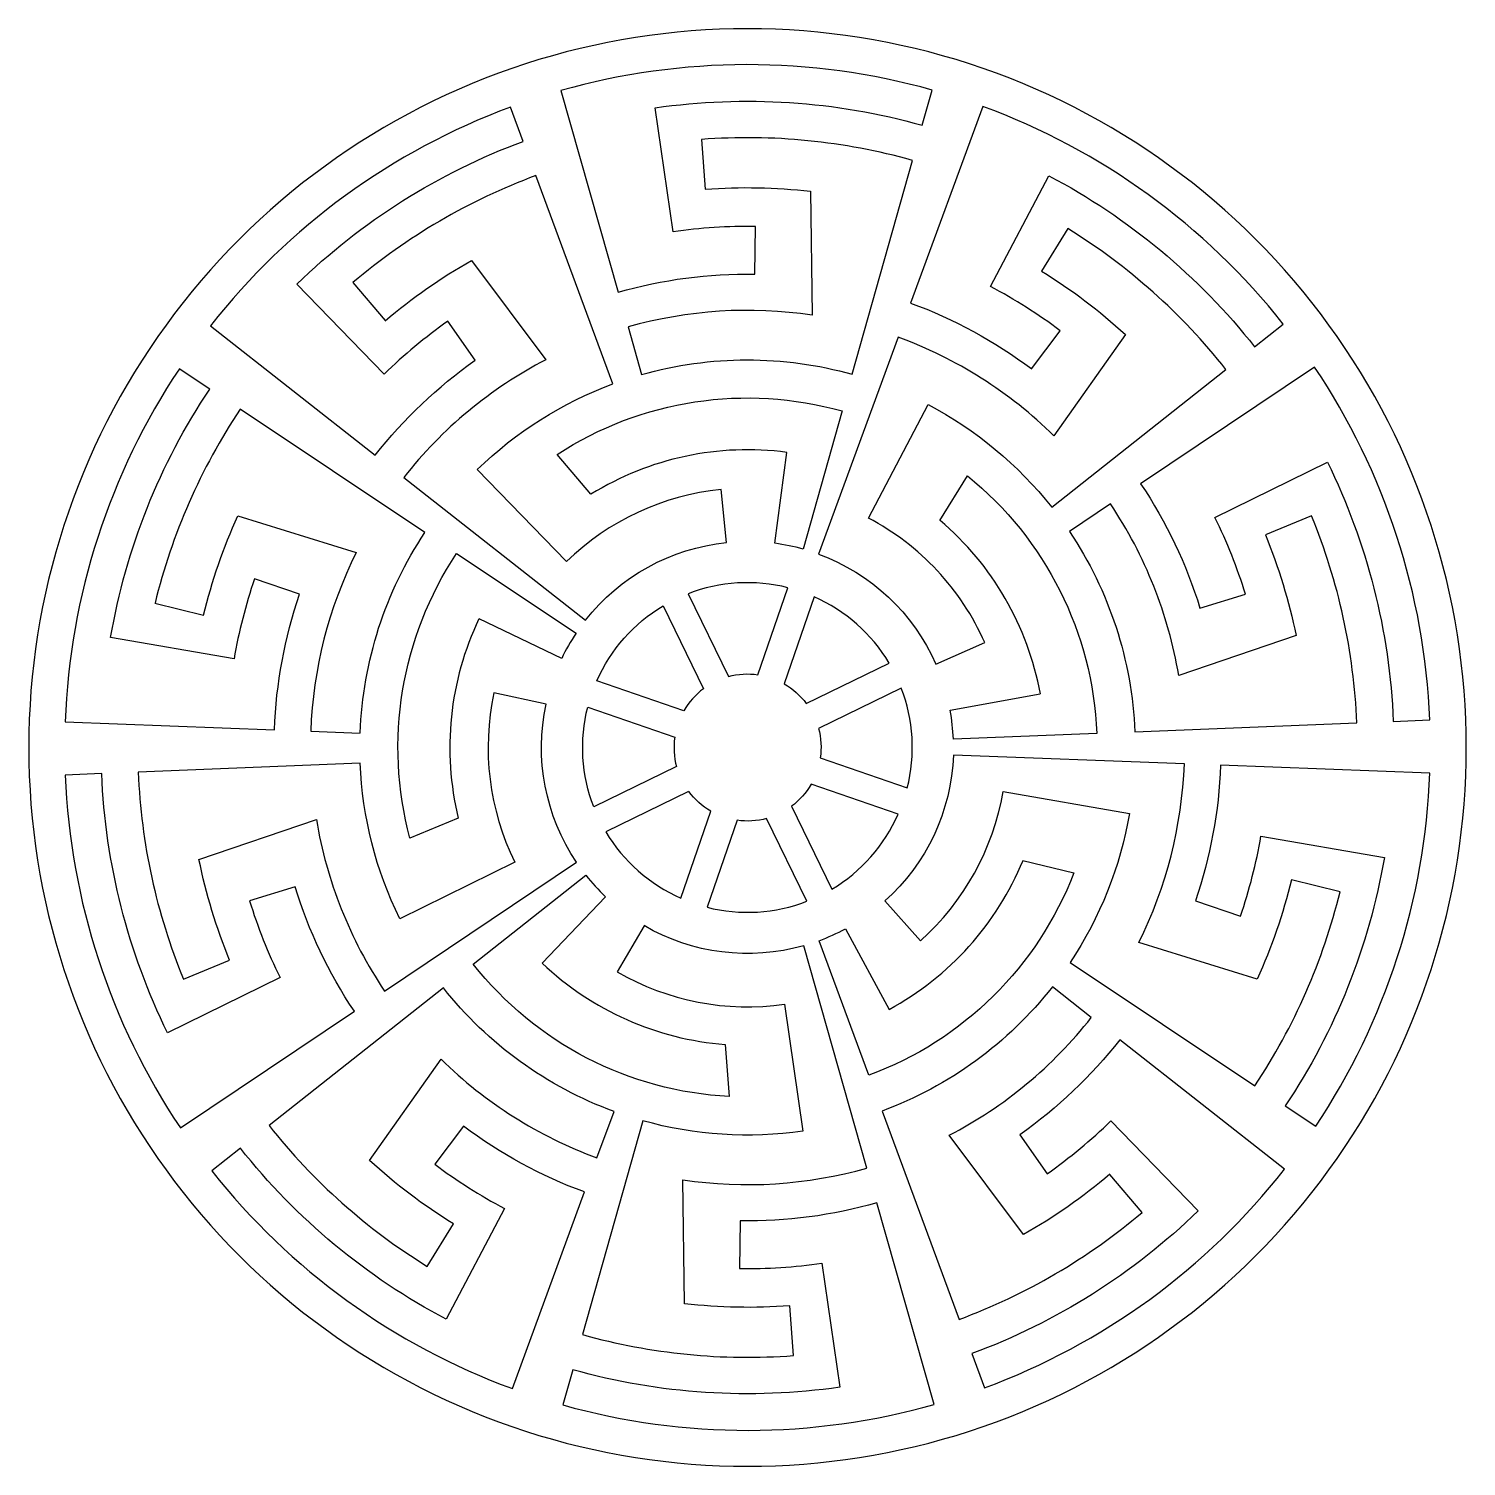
# Model space of a CAD drawing. Extents: x 164 to 448, y 207 to 491.
import ezdxf

# ---------------------------------------------------------------- set-up
doc = ezdxf.new("R2010")
doc.units = 0
doc.layers.add('LAYER_01', color=7, linetype='CONTINUOUS')

msp = doc.modelspace()

# ---------------------------------------------------------------- linework, layer by layer
at = {"layer": 'LAYER_01'}
for p, q in [((269.29, 478.64), (280.59, 438.86)), ((340.62, 471.8), (342.57, 478.74)), ((261.83, 468.62), (259.33, 475.38)), ((291.43, 450.77), (287.9, 475.24)), ((352.54, 475.52), (338.3, 436.7)), ((297.04, 469), (297.79, 459.17)), ((326.81, 422.64), (338.67, 464.86)), ((279.56, 420.73), (264.33, 461.86)), ((354.07, 439.96), (365.6, 461.84)), ((318.54, 458.78), (318.89, 434.31)), ((307.57, 442.41), (307.71, 451.81)), ((369.33, 451.41), (364.15, 443.02)), ((251.62, 445.11), (266.29, 425.52)), ((234.4, 422.69), (217.16, 440.42)), ((228.23, 440.74), (234.61, 433.23)), ((200.11, 432.23), (232.63, 406.69)), ((252.37, 425.41), (246.96, 433.11)), ((282.54, 431.98), (285.21, 422.58)), ((406.22, 428.06), (411.88, 432.54)), ((335.84, 429.98), (320.13, 387.15)), ((362.21, 423.71), (367.86, 431.23)), ((380.72, 430.51), (366.61, 410.51)), ((199.96, 419.73), (193.96, 423.74)), ((366.16, 396.41), (400.57, 423.59)), ((418.06, 424.06), (383.72, 401.03)), ((242.45, 391.41), (205.96, 415.74)), ((324.78, 415.4), (317.12, 388.13)), ((329.99, 394.26), (341.79, 416.66)), ((275.22, 398.96), (268.52, 406.83)), ((311.49, 389.29), (313.88, 407.22)), ((270.42, 385.67), (252.76, 403.82)), ((398.39, 394.4), (420.58, 405.32)), ((238.26, 402.27), (274.13, 374.09)), ((344.11, 393.8), (349.53, 402.6)), ((301.98, 389.43), (300.91, 399.9)), ((205.52, 394.72), (228.9, 387.48)), ((377.78, 397.04), (369.66, 391.6)), ((417.47, 394.69), (408.35, 390.95)), ((248.7, 387.24), (272.28, 371.53)), ((217.7, 379.22), (208.8, 382.27)), ((308.18, 363.34), (314.1, 380.51)), ((189.16, 377.43), (198.74, 375.1)), ((294.38, 379.32), (302.34, 362.98)), ((319.28, 378.73), (313.36, 361.55)), ((395.43, 376.47), (404.42, 379.23)), ((289.46, 376.92), (297.41, 360.58)), ((269.44, 366.54), (253.12, 374.36)), ((204.76, 366.46), (180.4, 370.66)), ((343.32, 365.41), (352.95, 369.67)), ((414.4, 371.09), (391.23, 363.2)), ((317.73, 357.67), (334.07, 365.63)), ((293.54, 356.21), (276.36, 362.13)), ((336.47, 360.7), (320.13, 352.75)), ((266.36, 357.54), (256.07, 359.75)), ((346.12, 356.32), (363.92, 359.59)), ((274.58, 356.95), (291.75, 351.03)), ((171.42, 354.01), (212.74, 352.47)), ((219.89, 352.2), (229.65, 351.83)), ((382.58, 352.06), (426.39, 353.83)), ((433.59, 354.12), (440.8, 354.41)), ((375.06, 351.75), (346.76, 350.61)), ((320.49, 346.91), (337.66, 340.99)), ((392.35, 345.74), (346.76, 347.45)), ((178.64, 343.82), (171.43, 343.53)), ((229.66, 345.88), (185.84, 344.11)), ((292.11, 345.19), (275.77, 337.24)), ((440.82, 343.93), (399.5, 345.47)), ((335.87, 335.81), (318.7, 341.73)), ((294.5, 340.27), (278.17, 332.31)), ((356.57, 340.27), (381.52, 335.96)), ((249.03, 335.03), (239.47, 331.1)), ((292.96, 319.21), (298.88, 336.39)), ((317.85, 318.62), (309.9, 334.96)), ((314.82, 337.36), (322.78, 321.02)), ((197.84, 326.85), (221.01, 334.74)), ((304.06, 334.6), (298.14, 317.43)), ((407.47, 331.48), (431.84, 327.28)), ((260.19, 326.36), (237.47, 315.17)), ((360.5, 326.69), (370.54, 324.26)), ((234.46, 300.9), (272.34, 326.31)), ((251.98, 306.19), (274.2, 323.76)), ((216.81, 321.47), (207.82, 318.71)), ((423.08, 320.51), (413.5, 322.84)), ((278.07, 319.51), (265.6, 306.41)), ((333.25, 318.67), (340.27, 310.83)), ((394.53, 318.72), (403.43, 315.67)), ((285.69, 313.8), (280.4, 304.7)), ((325.47, 313.19), (334.08, 297.28)), ((329.69, 265.96), (317.23, 309.84)), ((330.07, 284.26), (320.24, 310.83)), ((406.72, 303.22), (383.34, 310.46)), ((194.77, 303.25), (203.89, 306.99)), ((369.79, 306.53), (406.28, 282.2)), ((213.84, 303.54), (191.66, 292.62)), ((246.08, 301.53), (211.67, 274.35)), ((373.98, 295.67), (366.3, 301.71)), ((313.43, 298.3), (317.05, 273.23)), ((194.18, 273.88), (228.51, 296.91)), ((301.73, 290.37), (302.52, 280.06)), ((412.13, 265.71), (379.61, 291.25)), ((231.52, 267.43), (245.63, 287.43)), ((412.27, 278.21), (418.28, 274.2)), ((285.43, 275.3), (273.57, 233.08)), ((276.4, 267.96), (279.77, 277.13)), ((332.68, 277.21), (347.9, 236.08)), ((377.84, 275.25), (395.08, 257.52)), ((250.03, 274.23), (244.38, 266.71)), ((360.61, 252.83), (345.95, 272.42)), ((359.87, 272.53), (365.28, 264.83)), ((206.01, 269.88), (200.35, 265.4)), ((384.01, 257.2), (377.63, 264.71)), ((259.7, 222.42), (273.94, 261.24)), ((293.69, 239.16), (293.35, 263.63)), ((342.95, 219.3), (331.65, 259.08)), ((258.17, 257.98), (246.64, 236.1)), ((304.67, 255.53), (304.52, 246.13)), ((242.91, 246.53), (248.08, 254.92)), ((320.81, 247.17), (324.34, 222.7)), ((315.19, 228.94), (314.45, 238.77)), ((350.41, 229.32), (352.91, 222.56)), ((271.62, 226.14), (269.67, 219.2))]:
    msp.add_line(p, q, dxfattribs=at)
for radius, start, end in [(141.88, 72, 108), (141.88, 108, 144), (134.79, 74.3121, 105.8554), (141.88, 36, 72), (134.79, 110.3121, 141.8554), (134.79, 38.3121, 69.8554), (120.37, 74.3121, 94.3231), (120.37, 110.3121, 130.3231), (102.85, 89.1117, 98.2111), (120.37, 38.3121, 58.3231), (102.85, 53.1117, 62.2111), (86.29, 81.4912, 105.8554), (141.88, 144, 180), (102.85, 125.1117, 134.2111), (141.88, 0, 36), (86.29, 45.4912, 69.8554), (134.79, 146.3121, 177.8554), (86.29, 117.4912, 141.8554), (134.79, 2.3121, 33.8554), (120.37, 146.3121, 166.3231), (58.77, 82.407, 121.7178), (51.2, 95.8432, 134.2111), (86.29, 9.4912, 33.8554), (120.37, 2.3121, 22.3231), (51.2, 23.8432, 62.2111), (58.77, 10.407, 49.7178), (102.85, 17.1117, 26.2111), (40.67, 74.3121, 82.407), (86.29, 153.4912, 177.8554), (102.85, 161.1117, 170.2111), (32.54, 75.8002, 111.1395), (32.54, 30.8002, 66.1395), (58.77, 154.407, 193.7178), (40.67, 146.3121, 154.407), (14.51, 126.8512, 150.0885), (32.54, 345.8002, 21.1395), (51.2, 167.8432, 206.2111), (40.67, 2.3121, 10.407), (14.51, 171.8512, 195.0885), (141.88, 180, 216), (141.88, 324, 0), (134.79, 182.3121, 213.8554), (120.37, 182.3121, 202.3231), (86.29, 333.4912, 357.8554), (134.79, 326.3121, 357.8554), (51.2, 311.8432, 350.2111), (32.54, 300.8002, 336.1395), (86.29, 189.4912, 213.8554), (32.54, 210.8002, 246.1395), (102.85, 341.1117, 350.2111), (58.77, 298.407, 337.7178), (40.67, 218.3121, 226.407), (102.85, 197.1117, 206.2111), (32.54, 255.8002, 291.1395), (120.37, 326.3121, 346.3231), (40.67, 290.3121, 298.407), (58.77, 226.407, 265.7178), (51.2, 239.8432, 278.2111), (86.29, 297.4912, 321.8554), (86.29, 225.4912, 249.8554), (102.85, 305.1117, 314.2111), (120.37, 218.3121, 238.3231), (141.88, 216, 252), (134.79, 218.3121, 249.8554), (102.85, 233.1117, 242.2111), (86.29, 261.4912, 285.8554), (141.88, 288, 324), (134.79, 290.3121, 321.8554), (120.37, 290.3121, 310.3231), (102.85, 269.1117, 278.2111), (120.37, 254.3121, 274.3231), (134.79, 254.3121, 285.8554), (141.88, 252, 288)]:
    msp.add_arc((306.12, 348.97), radius, start, end, dxfattribs=at)
at = {"layer": 'LAYER_01', "extrusion": (0, 0, -1)}
for radius, start, end in [(127.58, 81.7889, 105.6879), (127.58, 45.7889, 69.6879), (110.51, 85.6769, 96.4555), (127.58, 117.7889, 141.6879), (110.51, 49.6769, 60.4555), (110.51, 121.6769, 132.4555), (93.45, 74.1446, 90.8883), (93.45, 110.1446, 126.8883), (76.52, 74.1446, 105.6879), (93.45, 38.1446, 54.8883), (76.52, 45.7889, 69.6879), (76.52, 45.7889, 69.6879), (69, 56.9878, 105.6879), (127.58, 9.7889, 33.6879), (76.52, 117.7889, 141.6879), (76.52, 117.7889, 141.6879), (127.58, 153.7889, 177.6879), (69, 128.9878, 177.6879), (93.45, 146.1446, 162.8883), (110.51, 13.6769, 24.4555), (76.52, 146.1446, 177.6879), (76.52, 2.1446, 33.6879), (40.67, 38.1446, 84.1568), (110.51, 157.6769, 168.4555), (69, 344.9878, 33.6879), (40.67, 110.1446, 156.1568), (93.45, 2.1446, 18.8883), (32.54, 23.8605, 59.1998), (14.51, 74.9115, 98.1488), (14.51, 119.9115, 143.1488), (40.67, 326.1446, 12.1568), (32.54, 338.8605, 14.1998), (14.51, 164.9115, 188.1488), (40.67, 182.1446, 228.1568), (127.58, 333.7889, 357.6879), (76.52, 333.7889, 357.6879), (76.52, 333.7889, 357.6879), (93.45, 182.1446, 198.8883), (14.51, 209.9115, 233.1488), (14.51, 299.9115, 323.1488), (14.51, 254.9115, 278.1488), (76.52, 189.7889, 213.6879), (76.52, 189.7889, 213.6879), (110.51, 337.6769, 348.4555), (127.58, 189.7889, 213.6879), (69, 200.9878, 249.6879), (93.45, 326.1446, 342.8883), (110.51, 193.6769, 204.4555), (40.67, 254.1446, 300.1568), (69, 272.9878, 321.6879), (76.52, 290.1446, 321.6879), (76.52, 218.1446, 249.6879), (93.45, 218.1446, 234.8883), (76.52, 261.7889, 285.6879), (76.52, 261.7889, 285.6879), (93.45, 290.1446, 306.8883), (127.58, 297.7889, 321.6879), (110.51, 301.6769, 312.4555), (110.51, 229.6769, 240.4555), (93.45, 254.1446, 270.8883), (127.58, 225.7889, 249.6879), (110.51, 265.6769, 276.4555), (127.58, 261.7889, 285.6879)]:
    msp.add_arc((-306.12, 348.97), radius, start, end, dxfattribs=at)

doc.saveas('drawing.dxf')
